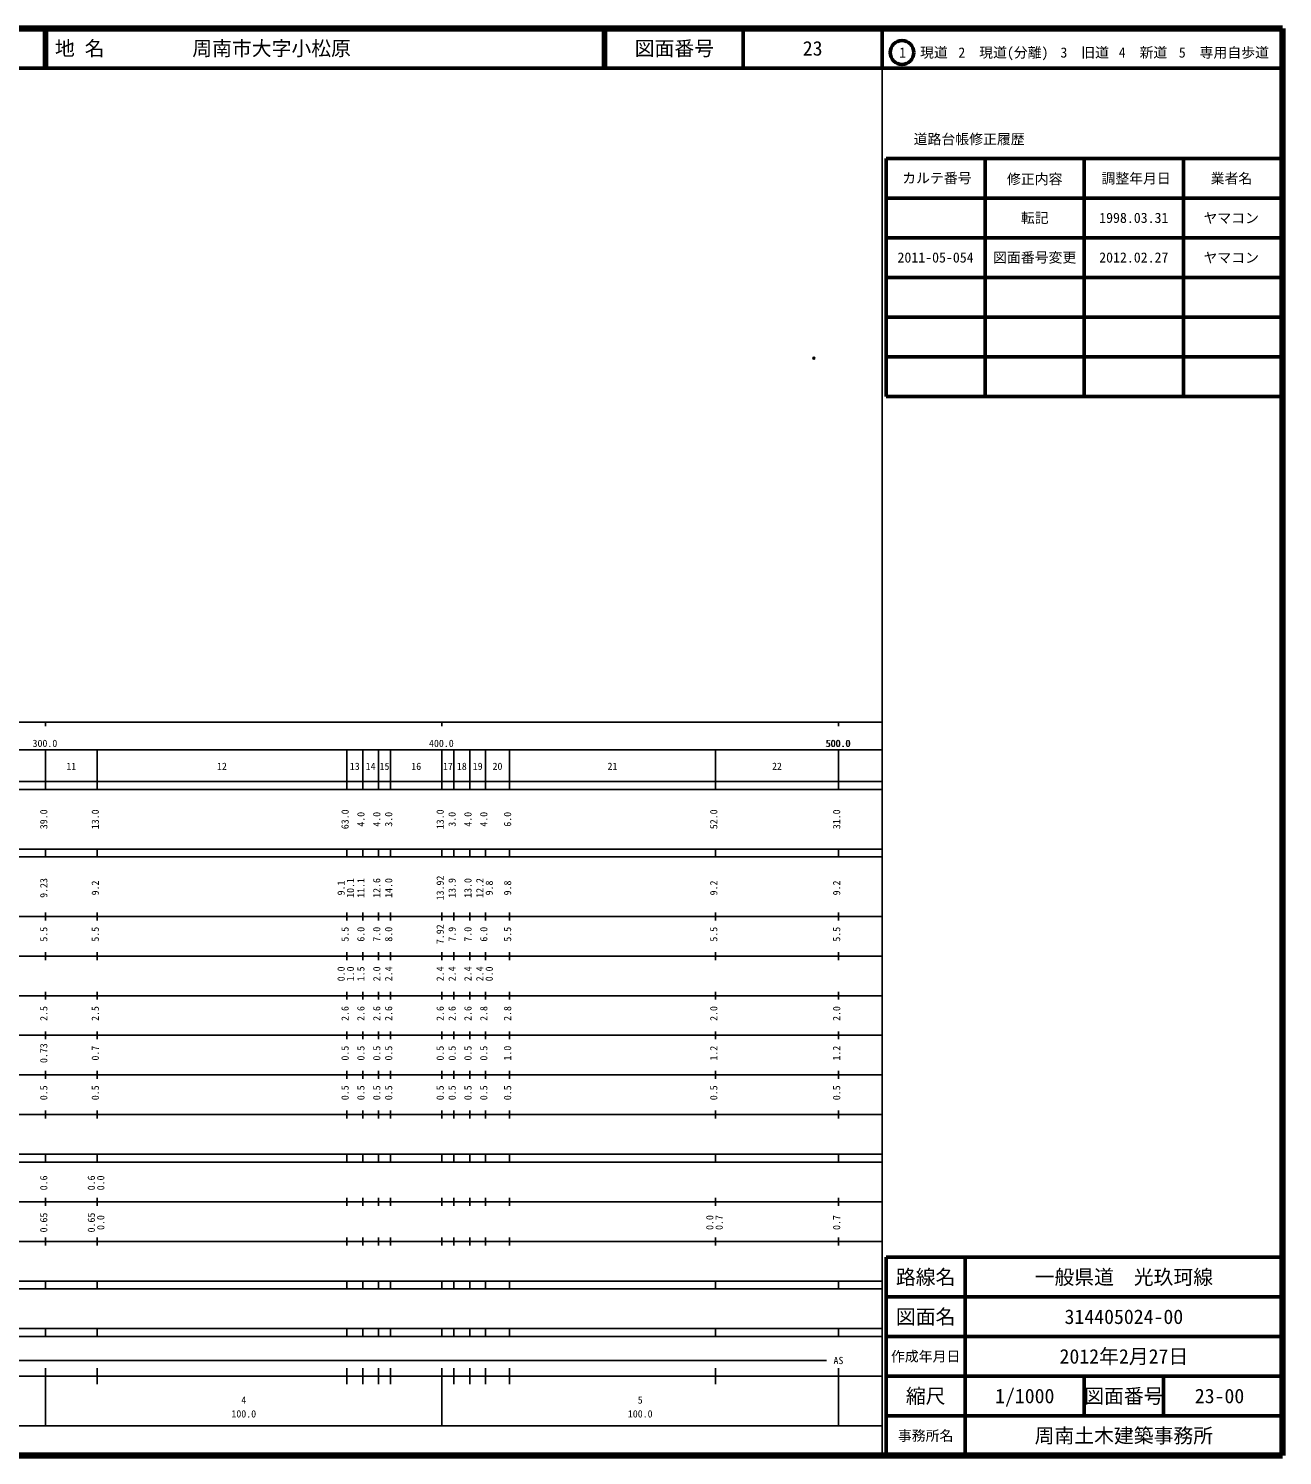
# Model space of a CAD drawing. Units: millimetres on the paper. Extents: x 40 to 680, y 20 to 380.
# Drawn here: x 363.7 to 680, y 20 to 380 of the extents above; entities that cross this region are included whole.
import ezdxf
from ezdxf.enums import TextEntityAlignment as Align

# ---------------------------------------------------------------- set-up
doc = ezdxf.new("R2010")
doc.units = ezdxf.units.MM
doc.header["$PDMODE"] = 32
doc.header["$PDSIZE"] = 0.5
doc.layers.add('M-OTRS', color=6, linetype='Continuous')
doc.layers.add('M-TTL-TXT', color=7, linetype='Continuous')
for name, color, linetype, lineweight in [('M-TTL', 2, 'Continuous', 140), ('M-TTL-BAND', 7, 'Continuous', 25), ('M-TTL-FRAM', 2, 'Continuous', 50), ('M-TTL-LINE', 7, 'Continuous', 50)]:
    doc.layers.add(name, color=color, linetype=linetype, lineweight=lineweight)
doc.styles.add('ＭＳ ゴシック', font='')
doc.styles.get('ＭＳ ゴシック').set_extended_font_data('MS Gothic')

msp = doc.modelspace()

# ---------------------------------------------------------------- linework, layer by layer
at = {"layer": 'M-OTRS'}
msp.add_point((561.827, 296.825), dxfattribs=at)
at = {"layer": 'M-TTL'}
for p, q in [((680, 380), (40, 380)), ((680, 20), (680, 380)), ((40, 20), (680, 20))]:
    msp.add_line(p, q, dxfattribs=at)
at = {"layer": 'M-TTL-BAND'}
for p, q in [((579, 20), (579, 370)), ((40, 205), (579, 205)), ((368, 205), (368, 204)), ((468, 205), (468, 204)), ((568, 205), (568, 204)), ((68, 198), (579, 198)), ((368, 188), (368, 198)), ((381, 188), (381, 198)), ((444, 188), (444, 198)), ((448, 188), (448, 198)), ((452, 188), (452, 198)), ((455, 188), (455, 198)), ((468, 188), (468, 198)), ((471, 188), (471, 198)), ((475, 188), (475, 198)), ((479, 188), (479, 198)), ((485, 188), (485, 198)), ((537, 188), (537, 198)), ((568, 188), (568, 198)), ((40, 190), (579, 190)), ((40, 188), (579, 188)), ((40, 173), (579, 173)), ((368, 171), (368, 173)), ((381, 171), (381, 173)), ((444, 171), (444, 173)), ((448, 171), (448, 173)), ((452, 171), (452, 173)), ((455, 171), (455, 173)), ((468, 171), (468, 173)), ((471, 171), (471, 173)), ((475, 171), (475, 173)), ((479, 171), (479, 173)), ((485, 171), (485, 173)), ((537, 171), (537, 173)), ((568, 171), (568, 173)), ((40, 171), (579, 171)), ((40, 156), (579, 156)), ((368, 155), (368, 157)), ((381, 155), (381, 157)), ((444, 155), (444, 157)), ((448, 155), (448, 157)), ((452, 155), (452, 157)), ((455, 155), (455, 157)), ((468, 155), (468, 157)), ((471, 155), (471, 157)), ((475, 155), (475, 157)), ((479, 155), (479, 157)), ((485, 155), (485, 157)), ((537, 155), (537, 157)), ((568, 155), (568, 157)), ((46, 146), (579, 146)), ((368, 145), (368, 147)), ((381, 145), (381, 147)), ((444, 145), (444, 147)), ((448, 145), (448, 147)), ((452, 145), (452, 147)), ((455, 145), (455, 147)), ((468, 145), (468, 147)), ((471, 145), (471, 147)), ((475, 145), (475, 147)), ((479, 145), (479, 147)), ((485, 145), (485, 147)), ((537, 145), (537, 147)), ((568, 145), (568, 147)), ((368, 135), (368, 137)), ((381, 135), (381, 137)), ((444, 135), (444, 137)), ((448, 135), (448, 137)), ((452, 135), (452, 137)), ((455, 135), (455, 137)), ((468, 135), (468, 137)), ((471, 135), (471, 137)), ((475, 135), (475, 137)), ((479, 135), (479, 137)), ((485, 135), (485, 137)), ((537, 135), (537, 137)), ((568, 135), (568, 137)), ((52, 136), (579, 136)), ((46, 126), (579, 126)), ((368, 125), (368, 127)), ((381, 125), (381, 127)), ((444, 125), (444, 127)), ((448, 125), (448, 127)), ((452, 125), (452, 127)), ((455, 125), (455, 127)), ((468, 125), (468, 127)), ((471, 125), (471, 127)), ((475, 125), (475, 127)), ((479, 125), (479, 127)), ((485, 125), (485, 127)), ((537, 125), (537, 127)), ((568, 125), (568, 127)), ((52, 116), (579, 116)), ((368, 115), (368, 117)), ((381, 115), (381, 117)), ((444, 115), (444, 117)), ((448, 115), (448, 117)), ((452, 115), (452, 117)), ((455, 115), (455, 117)), ((468, 115), (468, 117)), ((471, 115), (471, 117)), ((475, 115), (475, 117)), ((479, 115), (479, 117)), ((485, 115), (485, 117)), ((537, 115), (537, 117)), ((568, 115), (568, 117)), ((46, 106), (579, 106)), ((368, 105), (368, 107)), ((381, 105), (381, 107)), ((444, 105), (444, 107)), ((448, 105), (448, 107)), ((452, 105), (452, 107)), ((455, 105), (455, 107)), ((468, 105), (468, 107)), ((471, 105), (471, 107)), ((475, 105), (475, 107)), ((479, 105), (479, 107)), ((485, 105), (485, 107)), ((537, 105), (537, 107)), ((568, 105), (568, 107)), ((40, 96), (579, 96)), ((40, 94), (579, 94)), ((368, 94), (368, 96)), ((381, 94), (381, 96)), ((444, 94), (444, 96)), ((448, 94), (448, 96)), ((452, 94), (452, 96)), ((455, 94), (455, 96)), ((468, 94), (468, 96)), ((471, 94), (471, 96)), ((475, 94), (475, 96)), ((479, 94), (479, 96)), ((485, 94), (485, 96)), ((537, 94), (537, 96)), ((568, 94), (568, 96)), ((49, 84), (579, 84)), ((368, 83), (368, 85)), ((381, 83), (381, 85)), ((444, 83), (444, 85)), ((448, 83), (448, 85)), ((452, 83), (452, 85)), ((455, 83), (455, 85)), ((468, 83), (468, 85)), ((471, 83), (471, 85)), ((475, 83), (475, 85)), ((479, 83), (479, 85)), ((485, 83), (485, 85)), ((537, 83), (537, 85)), ((568, 83), (568, 85)), ((40, 74), (579, 74)), ((368, 73), (368, 75)), ((381, 73), (381, 75)), ((444, 73), (444, 75)), ((448, 73), (448, 75)), ((452, 73), (452, 75)), ((455, 73), (455, 75)), ((468, 73), (468, 75)), ((471, 73), (471, 75)), ((475, 73), (475, 75)), ((479, 73), (479, 75)), ((485, 73), (485, 75)), ((537, 73), (537, 75)), ((568, 73), (568, 75)), ((40, 64), (579, 64)), ((40, 62), (579, 62)), ((368, 62), (368, 64)), ((381, 62), (381, 64)), ((444, 62), (444, 64)), ((448, 62), (448, 64)), ((452, 62), (452, 64)), ((455, 62), (455, 64)), ((468, 62), (468, 64)), ((471, 62), (471, 64)), ((475, 62), (475, 64)), ((479, 62), (479, 64)), ((485, 62), (485, 64)), ((537, 62), (537, 64)), ((568, 62), (568, 64)), ((40, 52), (579, 52)), ((368, 50), (368, 52)), ((381, 50), (381, 52)), ((444, 50), (444, 52)), ((448, 50), (448, 52)), ((452, 50), (452, 52)), ((455, 50), (455, 52)), ((468, 50), (468, 52)), ((471, 50), (471, 52)), ((475, 50), (475, 52)), ((479, 50), (479, 52)), ((485, 50), (485, 52)), ((537, 50), (537, 52)), ((568, 50), (568, 52)), ((40, 50), (579, 50)), ((71, 44), (565, 44)), ((40, 40), (579, 40)), ((368, 27.5), (368, 42)), ((381, 38), (381, 42)), ((444, 38), (444, 42)), ((448, 38), (448, 42)), ((452, 38), (452, 42)), ((455, 38), (455, 42)), ((468, 27.5), (468, 42)), ((471, 38), (471, 42)), ((475, 38), (475, 42)), ((479, 38), (479, 42)), ((485, 38), (485, 42)), ((537, 38), (537, 42)), ((568, 27.5), (568, 42)), ((68, 27.5), (579, 27.5))]:
    msp.add_line(p, q, dxfattribs=at)
at = {"layer": 'M-TTL-FRAM'}
for p, q in [((580, 347.197), (580, 287.197)), ((580, 347.197), (680, 347.197)), ((580, 287.197), (680, 287.197)), ((680, 70), (580, 70)), ((580, 70), (580, 20))]:
    msp.add_line(p, q, dxfattribs=at)
at = {"layer": 'M-TTL-LINE'}
for p, q in [((367.75, 380), (367.75, 370)), ((368.25, 380), (368.25, 370)), ((508.747, 380), (508.747, 370)), ((509.247, 380), (509.247, 370)), ((543.997, 380), (543.997, 370)), ((579, 380), (579, 370)), ((40, 370), (680, 370)), ((605, 347.197), (605, 287.197)), ((630, 347.197), (630, 287.197)), ((655, 347.197), (655, 287.197)), ((580, 337.197), (680, 337.197)), ((580, 327.197), (680, 327.197)), ((580, 317.197), (680, 317.197)), ((580, 307.197), (680, 307.197)), ((580, 297.197), (680, 297.197)), ((600, 70), (600, 20)), ((680, 60), (580, 60)), ((680, 50), (580, 50)), ((680, 40), (580, 40)), ((630, 40), (630, 30)), ((650, 40), (650, 30)), ((680, 30), (580, 30))]:
    msp.add_line(p, q, dxfattribs=at)
msp.add_circle((584.031, 373.958), 3, dxfattribs=at)

# ---------------------------------------------------------------- texts
at = {"layer": 'M-TTL-BAND', "style": 'ＭＳ ゴシック'}
for s, p in [('300.0', (367.844, 198.195)), ('400.0', (467.844, 198.195)), ('500.0', (567.844, 198.195)), ('500.0', (568, 198.195)), ('11', (374.5, 192.405)), ('12', (412.5, 192.405)), ('13', (446, 192.405)), ('14', (450, 192.405)), ('15', (453.5, 192.405)), ('16', (461.5, 192.405)), ('17', (469.5, 192.405)), ('18', (473, 192.405)), ('19', (477, 192.405)), ('20', (482, 192.405)), ('21', (511, 192.405)), ('22', (552.5, 192.405)), ('AS', (568, 42.5)), ('4', (418, 32.523)), ('5', (518, 32.523)), ('100.0', (418, 29.033)), ('100.0', (518, 29.033))]:
    msp.add_text(s, height=1.833, dxfattribs=at).set_placement(p, align=Align.BOTTOM_CENTER)
for s, p in [('39.0', (369, 180.5)), ('13.0', (382, 180.5)), ('63.0', (445, 180.5)), ('4.0', (449, 180.5)), ('4.0', (453, 180.5)), ('3.0', (456, 180.5)), ('13.0', (469, 180.5)), ('3.0', (472, 180.5)), ('4.0', (476, 180.5)), ('4.0', (480, 180.5)), ('6.0', (486, 180.5)), ('52.0', (538, 180.5)), ('31.0', (569, 180.5)), ('13.92', (469, 163.174)), ('9.23', (369, 163.174)), ('9.2', (382, 163.174)), ('9.1', (444, 163.174)), ('10.1', (446.37, 163.174)), ('11.1', (449, 163.174)), ('12.6', (453, 163.174)), ('14.0', (456, 163.174)), ('13.9', (472, 163.174)), ('13.0', (476, 163.174)), ('12.2', (479, 163.174)), ('9.8', (481.37, 163.174)), ('9.8', (486, 163.174)), ('9.2', (538, 163.174)), ('9.2', (569, 163.174)), ('5.5', (369, 151.5)), ('5.5', (382, 151.5)), ('5.5', (445, 151.5)), ('6.0', (449, 151.5)), ('7.0', (453, 151.5)), ('8.0', (456, 151.5)), ('7.92', (469, 151.5)), ('7.9', (472, 151.5)), ('7.0', (476, 151.5)), ('6.0', (480, 151.5)), ('5.5', (486, 151.5)), ('5.5', (538, 151.5)), ('5.5', (569, 151.5)), ('0.0', (444, 141.5)), ('1.0', (446.37, 141.5)), ('1.5', (449, 141.5)), ('2.0', (453, 141.5)), ('2.4', (456, 141.5)), ('2.4', (469, 141.5)), ('2.4', (472, 141.5)), ('2.4', (476, 141.5)), ('2.4', (479, 141.5)), ('0.0', (481.37, 141.5)), ('2.5', (369, 131.5)), ('2.5', (382, 131.5)), ('2.6', (445, 131.5)), ('2.6', (449, 131.5)), ('2.6', (453, 131.5)), ('2.6', (456, 131.5)), ('2.6', (469, 131.5)), ('2.6', (472, 131.5)), ('2.6', (476, 131.5)), ('2.8', (480, 131.5)), ('2.8', (486, 131.5)), ('2.0', (538, 131.5)), ('2.0', (569, 131.5)), ('0.73', (369, 121.5)), ('0.7', (382, 121.5)), ('0.5', (445, 121.5)), ('0.5', (449, 121.5)), ('0.5', (453, 121.5)), ('0.5', (456, 121.5)), ('0.5', (469, 121.5)), ('0.5', (472, 121.5)), ('0.5', (476, 121.5)), ('0.5', (480, 121.5)), ('1.0', (486, 121.5)), ('1.2', (538, 121.5)), ('1.2', (569, 121.5)), ('0.5', (369, 111.5)), ('0.5', (382, 111.5)), ('0.5', (445, 111.5)), ('0.5', (449, 111.5)), ('0.5', (453, 111.5)), ('0.5', (456, 111.5)), ('0.5', (469, 111.5)), ('0.5', (472, 111.5)), ('0.5', (476, 111.5)), ('0.5', (480, 111.5)), ('0.5', (486, 111.5)), ('0.5', (538, 111.5)), ('0.5', (569, 111.5)), ('0.6', (369, 88.764)), ('0.6', (381, 88.764)), ('0.0', (383.37, 88.764)), ('0.65', (369, 78.764)), ('0.65', (381, 78.764)), ('0.0', (383.37, 78.764)), ('0.0', (537, 78.764)), ('0.7', (539.37, 78.764)), ('0.7', (569, 78.764))]:
    msp.add_text(s, height=1.833, rotation=90, dxfattribs=at).set_placement(p, align=Align.BOTTOM_CENTER)
at = {"layer": 'M-TTL-TXT', "style": 'ＭＳ ゴシック'}
for s, p in [('地 名', (370.38, 375)), ('周南市大字小松原', (405.024, 375))]:
    msp.add_text(s, height=3.666, dxfattribs=at).set_placement(p, align=Align.MIDDLE_LEFT)
for s, height, p in [('図面番号', 3.666, (526.622, 375)), ('23', 3.666, (561.497, 375)), ('1\u3000現道', 2.566, (589.448, 373.958)), ('2\u3000現道(分離)', 2.566, (609.619, 373.958)), ('3\u3000旧道', 2.566, (630.121, 373.958)), ('4\u3000新道', 2.566, (644.824, 373.958)), ('5\u3000専用自歩道', 2.566, (665.228, 373.958)), ('道路台帳修正履歴', 2.566, (600.968, 352.113)), ('カルテ番号', 2.566, (592.839, 342.277)), ('修正内容', 2.566, (617.509, 342.023)), ('調整年月日', 2.566, (643.089, 342.197)), ('業者名', 2.566, (667.134, 342.197)), ('転記', 2.566, (617.5, 332.245)), ('1998.03.31', 2.566, (642.5, 332.245)), ('ヤマコン', 2.566, (667.077, 332.189)), ('2011-05-054', 2.566, (592.5, 322.245)), ('図面番号変更', 2.566, (617.5, 322.245)), ('2012.02.27', 2.566, (642.5, 322.245)), ('ヤマコン', 2.566, (667.077, 322.189)), ('路線名', 3.666, (590, 65)), ('路線名', 3.666, (590, 65)), ('一般県道\u3000光玖珂線', 3.666, (640, 65)), ('図面名', 3.666, (590, 55)), ('図面名', 3.666, (590, 55)), ('314405024-00', 3.666, (640, 55)), ('2012年2月27日', 3.666, (640, 45)), ('作成年月日', 2.566, (590, 45)), ('作成年月日', 2.566, (590, 45)), ('縮尺', 3.666, (590, 35)), ('縮尺', 3.666, (590, 35)), ('1/1000', 3.666, (615, 35)), ('図面番号', 3.666, (640, 35)), ('図面番号', 3.666, (640, 35)), ('23-00', 3.666, (664.125, 35)), ('事務所名', 2.566, (590, 25)), ('事務所名', 2.566, (590, 25)), ('周南土木建築事務所', 3.666, (640, 25))]:
    msp.add_text(s, height=height, dxfattribs=at).set_placement(p, align=Align.MIDDLE_CENTER)

doc.saveas('drawing.dxf')
